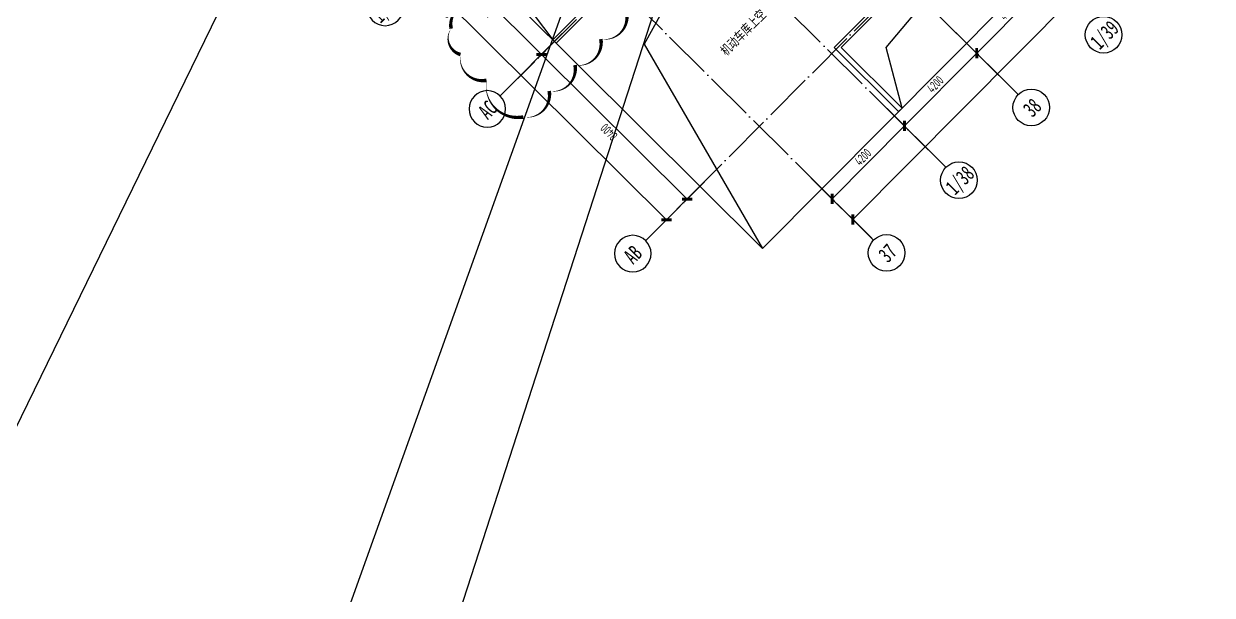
# Model space of a CAD drawing. Extents: x 517381295 to 519272522, y 3499086963 to 3500603577.
# Drawn here: x 518893919 to 518942590, y 3500030113 to 3500053510 of the extents above; entities that cross this region are included whole.
import ezdxf
from ezdxf.enums import TextEntityAlignment as Align

# ---------------------------------------------------------------- set-up
doc = ezdxf.new("R2010")
doc.units = 0
doc.header["$LTSCALE"] = 1000
doc.header["$MEASUREMENT"] = 0
doc.header["$PDMODE"] = 1
doc.linetypes.add('CENTER', pattern=[2, 1.25, -0.25, 0.25, -0.25])
doc.linetypes.add('DOTE', pattern=[2.42, 2, -0.2, 0.02, -0.2])
doc.layers.get('0').update_dxf_attribs({"linetype": 'CONTINUOUS'})
doc.layers.get('DEFPOINTS').update_dxf_attribs({"color": 8, "linetype": 'CONTINUOUS'})
for name, color, linetype in [('AD-AXIS-CRCL', 3, 'CONTINUOUS'), ('AD-AXIS-DIMS', 3, 'CONTINUOUS'), ('AD-AXIS-NUMB', 255, 'CONTINUOUS'), ('AD-NAME-ROOM', 9, 'CONTINUOUS'), ('AD-SIGN', 195, 'CONTINUOUS'), ('AE-HOLE', 211, 'CONTINUOUS'), ('AE-WALL', 255, 'CONTINUOUS'), ('C-XREF-EXT', 7, 'CONTINUOUS'), ('XD-AXIS-AXIS', 1, 'CENTER')]:
    doc.layers.add(name, color=color, linetype=linetype)
doc.layers.add('修改圈注', color=2, linetype='CONTINUOUS', plot=False)
doc.styles.add('TH-STYLE1', font='STFANGSO.TTF', dxfattribs={"width": 0.7})
doc.styles.add('TH-STYLE3', font='tssdeng.shx', dxfattribs={"width": 0.7, "bigfont": 'tssdchn.shx'})
doc.dimstyles.new('TH-DIM150', dxfattribs={"dimscale": 150, "dimtxt": 2.5, "dimasz": 2, "dimexe": 1, "dimexo": 1, "dimgap": 0.8, "dimtad": 1, "dimdec": 0, "dimdsep": 46, "dimtxsty": 'TH-STYLE3', "dimblk1": 'ARCHTICK', "dimblk2": 'ARCHTICK', "dimsah": 1, "dimcen": -1, "dimclrd": 256, "dimclre": 256, "dimclrt": 256, "dimazin": 0, "dimtfac": 1, "dimtdec": 0, "dimtix": 1, "dimtmove": 2, "dimatfit": 0, "dimldrblk": 'ARCHTICK', "dimfxl": 0, "dimtolj": 1, "dimtzin": 0, "dimlwd": -1, "dimlwe": -1, "dimarcsym": 0})

# ---------------------------------------------------------------- blocks, each defined once
blk = doc.blocks.new('fhfshgfdshdshhdshds')
at = {"layer": 'AE-WALL'}
for points in [[(247700, 118400), (243850, 118400), (243850, 114680), (244050, 114680), (244050, 118200), (261050, 118200)], [(239200, 126800), (235949, 126800), (235949, 126800), (235949, 126600), (247700, 126600)]]:
    blk.add_lwpolyline(points, dxfattribs=at)
blk = doc.blocks.new('gfdgdgfdggggfd')
at = {"layer": 'AD-NAME-ROOM', "style": 'TH-STYLE3', "width": 0.7}
blk.add_text('机动车库上空', height=450, rotation=0, dxfattribs=at).set_placement((-988460, 2997184))
blk = doc.blocks.new('_ArchTick')
at = {"color": 0, "linetype": 'ByBlock', "const_width": 0.4}
blk.add_lwpolyline([(-0.5, -0.5), (0.5, 0.5)], dxfattribs=at)
blk = doc.blocks.new('*D301')
at = {"layer": 'AD-AXIS-DIMS', "transparency": 16777216}
for p, q in [((-3600, 8400), (-4350, 8400)), ((-4200, 0), (-4200, 8400)), ((-3600, 0), (-4350, 0))]:
    blk.add_line(p, q, dxfattribs=at)
at = {"layer": 'DEFPOINTS', "color": 0, "transparency": 16777216}
for p in [(-4200, 8400), (-3000, 8400), (-3000, 0)]:
    blk.add_point(p, dxfattribs=at)
at = {"layer": 'AD-AXIS-DIMS', "transparency": 16777216, "xscale": 300, "yscale": 300, "zscale": 300}
for p, rotation in [((-4200, 8400), 90), ((-4200, 0), 270)]:
    blk.add_blockref('_ArchTick', p, dxfattribs=dict(at, rotation=rotation))
at = {"layer": 'AD-AXIS-DIMS', "transparency": 16777216, "insert": (-4507, 4200), "char_height": 375, "attachment_point": 5, "rotation": 90, "style": 'TH-STYLE3'}
blk.add_mtext('\\A1;8400', dxfattribs=at)
blk = doc.blocks.new('*D304')
at = {"layer": 'AD-AXIS-DIMS', "transparency": 16777216}
for p, q in [((-4800, 25200), (-5550, 25200)), ((-5400, 0), (-5400, 25200)), ((-4800, 0), (-5550, 0))]:
    blk.add_line(p, q, dxfattribs=at)
at = {"layer": 'DEFPOINTS', "color": 0, "transparency": 16777216}
for p in [(-5400, 25200), (-4200, 25200), (-4200, 0)]:
    blk.add_point(p, dxfattribs=at)
at = {"layer": 'AD-AXIS-DIMS', "transparency": 16777216, "xscale": 300, "yscale": 300, "zscale": 300}
for p, rotation in [((-5400, 25200), 90), ((-5400, 0), 270)]:
    blk.add_blockref('_ArchTick', p, dxfattribs=dict(at, rotation=rotation))
at = {"layer": 'AD-AXIS-DIMS', "transparency": 16777216, "insert": (-5708, 12600), "char_height": 375, "attachment_point": 5, "rotation": 90, "style": 'TH-STYLE3'}
blk.add_mtext('\\A1;25200', dxfattribs=at)
blk = doc.blocks.new('_A-axiso')
blk.add_circle((0, 0), 0.5)
at = {"layer": 'AD-AXIS-NUMB', "style": 'TH-STYLE1', "width": 0.7}
blk.add_attdef('A', text='', height=0.56, dxfattribs=at).set_placement((-0.25, -0.28), (0.25, -0.28), align=Align.FIT)
blk = doc.blocks.new('*D305')
at = {"layer": 'AD-AXIS-DIMS', "transparency": 16777216}
for p, q in [((0, -3600), (0, -4350)), ((4200, -3600), (4200, -4350)), ((0, -4200), (4200, -4200))]:
    blk.add_line(p, q, dxfattribs=at)
at = {"layer": 'DEFPOINTS', "color": 0, "transparency": 16777216}
for p in [(0, -3000), (4200, -3000), (4200, -4200)]:
    blk.add_point(p, dxfattribs=at)
at = {"layer": 'AD-AXIS-DIMS', "transparency": 16777216, "xscale": 300, "yscale": 300, "zscale": 300, "rotation": 180}
blk.add_blockref('_ArchTick', (0, -4200), dxfattribs=at)
at = {"layer": 'AD-AXIS-DIMS', "transparency": 16777216, "xscale": 300, "yscale": 300, "zscale": 300}
blk.add_blockref('_ArchTick', (4200, -4200), dxfattribs=at)
at = {"layer": 'AD-AXIS-DIMS', "transparency": 16777216, "insert": (2100, -3893), "char_height": 375, "attachment_point": 5, "style": 'TH-STYLE3'}
blk.add_mtext('\\A1;4200', dxfattribs=at)
blk = doc.blocks.new('*D306')
at = {"layer": 'AD-AXIS-DIMS', "transparency": 16777216}
for p, q in [((8400, -3600), (8400, -4350)), ((12600, -3600), (12600, -4350)), ((8400, -4200), (12600, -4200))]:
    blk.add_line(p, q, dxfattribs=at)
at = {"layer": 'DEFPOINTS', "color": 0, "transparency": 16777216}
for p in [(8400, -3000), (12600, -3000), (12600, -4200)]:
    blk.add_point(p, dxfattribs=at)
at = {"layer": 'AD-AXIS-DIMS', "transparency": 16777216, "xscale": 300, "yscale": 300, "zscale": 300, "rotation": 180}
blk.add_blockref('_ArchTick', (8400, -4200), dxfattribs=at)
at = {"layer": 'AD-AXIS-DIMS', "transparency": 16777216, "xscale": 300, "yscale": 300, "zscale": 300}
blk.add_blockref('_ArchTick', (12600, -4200), dxfattribs=at)
at = {"layer": 'AD-AXIS-DIMS', "transparency": 16777216, "insert": (10500, -3893), "char_height": 375, "attachment_point": 5, "style": 'TH-STYLE3'}
blk.add_mtext('\\A1;4200', dxfattribs=at)
blk = doc.blocks.new('*D308')
at = {"layer": 'AD-AXIS-DIMS', "transparency": 16777216}
for p, q in [((0, -4800), (0, -5550)), ((37150, -4800), (37150, -5550)), ((0, -5400), (37150, -5400))]:
    blk.add_line(p, q, dxfattribs=at)
at = {"layer": 'DEFPOINTS', "color": 0, "transparency": 16777216}
for p in [(0, -4200), (37150, -4200), (37150, -5400)]:
    blk.add_point(p, dxfattribs=at)
at = {"layer": 'AD-AXIS-DIMS', "transparency": 16777216, "xscale": 300, "yscale": 300, "zscale": 300, "rotation": 180}
blk.add_blockref('_ArchTick', (0, -5400), dxfattribs=at)
at = {"layer": 'AD-AXIS-DIMS', "transparency": 16777216, "xscale": 300, "yscale": 300, "zscale": 300}
blk.add_blockref('_ArchTick', (37150, -5400), dxfattribs=at)
at = {"layer": 'AD-AXIS-DIMS', "transparency": 16777216, "insert": (18575, -5092), "char_height": 375, "attachment_point": 5, "style": 'TH-STYLE3'}
blk.add_mtext('\\A1;37150', dxfattribs=at)
blk = doc.blocks.new('*D314')
at = {"layer": 'AD-AXIS-DIMS', "transparency": 16777216}
for p, q in [((4200, -3600), (4200, -4350)), ((8400, -3600), (8400, -4350)), ((4200, -4200), (8400, -4200))]:
    blk.add_line(p, q, dxfattribs=at)
at = {"layer": 'DEFPOINTS', "color": 0, "transparency": 16777216}
for p in [(4200, -3000), (8400, -3000), (8400, -4200)]:
    blk.add_point(p, dxfattribs=at)
at = {"layer": 'AD-AXIS-DIMS', "transparency": 16777216, "xscale": 300, "yscale": 300, "zscale": 300, "rotation": 180}
blk.add_blockref('_ArchTick', (4200, -4200), dxfattribs=at)
at = {"layer": 'AD-AXIS-DIMS', "transparency": 16777216, "xscale": 300, "yscale": 300, "zscale": 300}
blk.add_blockref('_ArchTick', (8400, -4200), dxfattribs=at)
at = {"layer": 'AD-AXIS-DIMS', "transparency": 16777216, "insert": (6300, -3893), "char_height": 375, "attachment_point": 5, "style": 'TH-STYLE3'}
blk.add_mtext('\\A1;4200', dxfattribs=at)
blk = doc.blocks.new('*D324')
at = {"layer": 'AD-AXIS-DIMS', "transparency": 16777216}
for p, q in [((-3600, 14300), (-4350, 14300)), ((-4200, 8400), (-4200, 14300)), ((-3600, 8400), (-4350, 8400))]:
    blk.add_line(p, q, dxfattribs=at)
at = {"layer": 'DEFPOINTS', "color": 0, "transparency": 16777216}
for p in [(-4200, 14300), (-3000, 14300), (-3000, 8400)]:
    blk.add_point(p, dxfattribs=at)
at = {"layer": 'AD-AXIS-DIMS', "transparency": 16777216, "xscale": 300, "yscale": 300, "zscale": 300}
for p, rotation in [((-4200, 14300), 90), ((-4200, 8400), 270)]:
    blk.add_blockref('_ArchTick', p, dxfattribs=dict(at, rotation=rotation))
at = {"layer": 'AD-AXIS-DIMS', "transparency": 16777216, "insert": (-4507, 11350), "char_height": 375, "attachment_point": 5, "rotation": 90, "style": 'TH-STYLE3'}
blk.add_mtext('\\A1;5900', dxfattribs=at)
blk = doc.blocks.new('A$C3A6377CA')
at = {"layer": 'AD-AXIS-CRCL'}
for points in [[(-3000, 8400), (-6600, 8400)], [(-3000, 0), (-6600, 0)], [(0, -3000), (0, -6600)], [(4200, -3000), (4200, -6600)], [(8400, -3000), (8400, -6600)]]:
    blk.add_lwpolyline(points, dxfattribs=at)
at = {"layer": 'XD-AXIS-AXIS', "linetype": 'DOTE'}
blk.add_line((4200, -6600), (4200, 31800), dxfattribs=at)
for points in [[(0, 31800), (0, -6600)], [(8400, 31800), (8400, -6600)], [(-6600, 8400), (46550, 8400)], [(-6600, 0), (46550, 0)]]:
    blk.add_lwpolyline(points, dxfattribs=at)
at = {"layer": 'AD-AXIS-CRCL'}
ref = blk.add_blockref('_A-axiso', (-7350, 14300), dxfattribs=dict(at, xscale=-1500, yscale=1500, rotation=2.336506645576131e-08))
ref.add_attrib('A', '1/AD', dxfattribs={"layer": 'AD-AXIS-NUMB', "height": 625, "style": 'TH-STYLE1', "width": 0.7}).set_placement((-7372.9, 13771.7), align=Align.BOTTOM_CENTER)
ref = blk.add_blockref('_A-axiso', (-7350, 8400), dxfattribs=dict(at, xscale=-1500, yscale=1500, rotation=2.336506645576131e-08))
ref.add_attrib('A', 'AC', dxfattribs={"layer": 'AD-AXIS-NUMB', "height": 625, "style": 'TH-STYLE1', "width": 0.7}).set_placement((-7372.9, 7871.7), align=Align.BOTTOM_CENTER)
ref = blk.add_blockref('_A-axiso', (-7350, 0), dxfattribs=dict(at, xscale=-1500, yscale=1500, rotation=2.336506645576131e-08))
ref.add_attrib('A', 'AB', dxfattribs={"layer": 'AD-AXIS-NUMB', "height": 625, "style": 'TH-STYLE1', "width": 0.7}).set_placement((-7372.9, -528.3), align=Align.BOTTOM_CENTER)
ref = blk.add_blockref('_A-axiso', (0, -7350), dxfattribs=dict(at, xscale=1500, yscale=1500))
ref.add_attrib('A', '37', dxfattribs={"layer": 'AD-AXIS-NUMB', "height": 625, "style": 'TH-STYLE1', "width": 0.7}).set_placement((23.5, -7878.3), align=Align.BOTTOM_CENTER)
ref = blk.add_blockref('_A-axiso', (4200, -7350), dxfattribs=dict(at, xscale=1500, yscale=1500))
ref.add_attrib('A', '1/38', dxfattribs={"layer": 'AD-AXIS-NUMB', "height": 625, "style": 'TH-STYLE1', "width": 0.7}).set_placement((4223.5, -7878.3), align=Align.BOTTOM_CENTER)
ref = blk.add_blockref('_A-axiso', (8400, -7350), dxfattribs=dict(at, xscale=1500, yscale=1500))
ref.add_attrib('A', '38', dxfattribs={"layer": 'AD-AXIS-NUMB', "height": 625, "style": 'TH-STYLE1', "width": 0.7}).set_placement((8423.5, -7878.3), align=Align.BOTTOM_CENTER)
ref = blk.add_blockref('_A-axiso', (12600, -7350), dxfattribs=dict(at, xscale=1500, yscale=1500))
ref.add_attrib('A', '1/39', dxfattribs={"layer": 'AD-AXIS-NUMB', "height": 625, "style": 'TH-STYLE1', "width": 0.7}).set_placement((12623.5, -7878.3), align=Align.BOTTOM_CENTER)
at = {"layer": 'AD-AXIS-DIMS'}
for base, p1, p2, picture, middle in [((-5400, 25200), (-4200, 0), (-4200, 25200), '*D304', (-5707.5, 12600)), ((-4200, 14300), (-3000, 8400), (-3000, 14300), '*D324', (-4507.5, 11350)), ((-4200, 8400), (-3000, 0), (-3000, 8400), '*D301', (-4507.5, 4200))]:
    dim = blk.add_linear_dim(base=base, p1=p1, p2=p2, angle=90, dimstyle='TH-DIM150', dxfattribs=at)
    dim.commit()
    dim.dimension.update_dxf_attribs({"geometry": picture, "text_midpoint": middle})
for base, p1, p2, picture, middle in [((4200, -4200), (0, -3000), (4200, -3000), '*D305', (2100, -3892.5)), ((8400, -4200), (4200, -3000), (8400, -3000), '*D314', (6300, -3892.5)), ((12600, -4200), (8400, -3000), (12600, -3000), '*D306', (10500, -3892.5)), ((37150, -5400), (0, -4200), (37150, -4200), '*D308', (18575, -5092.5))]:
    dim = blk.add_linear_dim(base=base, p1=p1, p2=p2, dimstyle='TH-DIM150', dxfattribs=at)
    dim.commit()
    dim.dimension.update_dxf_attribs({"geometry": picture, "text_midpoint": middle})

msp = doc.modelspace()

# ---------------------------------------------------------------- linework, layer by layer
at = {"layer": 'AD-SIGN'}
msp.add_lwpolyline([(518956896.1, 3500077211), (518934334.5, 3500099649), (518901614.2, 3500066748.5), (518924175.7, 3500044310.5)], close=True, dxfattribs=at)
at = {"layer": 'AE-HOLE'}
for points in [[(518910610.4, 3500074092.6), (518905905.5, 3500065649.6), (518915582.4, 3500052856.8)], [(518929888.3, 3500050054.5), (518929238.5, 3500052533.7), (518939380.5, 3500064590.2)], [(518923869.6, 3500060906), (518919320.2, 3500052670.1), (518924175.7, 3500044310.5)]]:
    msp.add_lwpolyline(points, dxfattribs=at)
at = {"layer": '修改圈注'}
for points in [[(518846051.6, 3499939496.9), (518954991.2, 3500162867.3)], [(518874167.6, 3499913399.3), (518954991.2, 3500162867.3)], [(518882826.7, 3499961528), (518954991.2, 3500162867.3)]]:
    msp.add_lwpolyline(points, dxfattribs=at)
msp.add_lwpolyline([(518912478.4, 3500054374.6, 0, 150, 0.5205671), (518911420.7, 3500053311, 0, 150, 0.5205671), (518911804.4, 3500052251.4, 0, 150, 0.5205671), (518912868, 3500051193.7, 0, 150, 0.5205671), (518914378, 3500049692, 0, 150, 0.5205671), (518915435.7, 3500050755.5, 0, 150, 0.5205671), (518916493.4, 3500051819.1, 0, 150, 0.5205671), (518917551.2, 3500052882.7, 0, 150, 0.5205671), (518918608.9, 3500053946.2, 0, 150, 0.5205671)], format="xyseb", dxfattribs=at)

# ---------------------------------------------------------------- block references
at = {"rotation": 45.15729226620189}
msp.add_blockref('gfdgdgfdggggfd', (521744880.6, 3498639509.6), dxfattribs=at)
at = {"layer": 'C-XREF-EXT', "rotation": 45.15729226620189}
msp.add_blockref('fhfshgfdshdshhdshds', (518839106.9, 3499796143.7), dxfattribs=at)
at = {"layer": 'XD-AXIS-AXIS', "linetype": 'DOTE', "rotation": 45.15729226620189}
msp.add_blockref('A$C3A6377CA', (518924042.8, 3500049309.9), dxfattribs=at)

doc.saveas('drawing.dxf')
